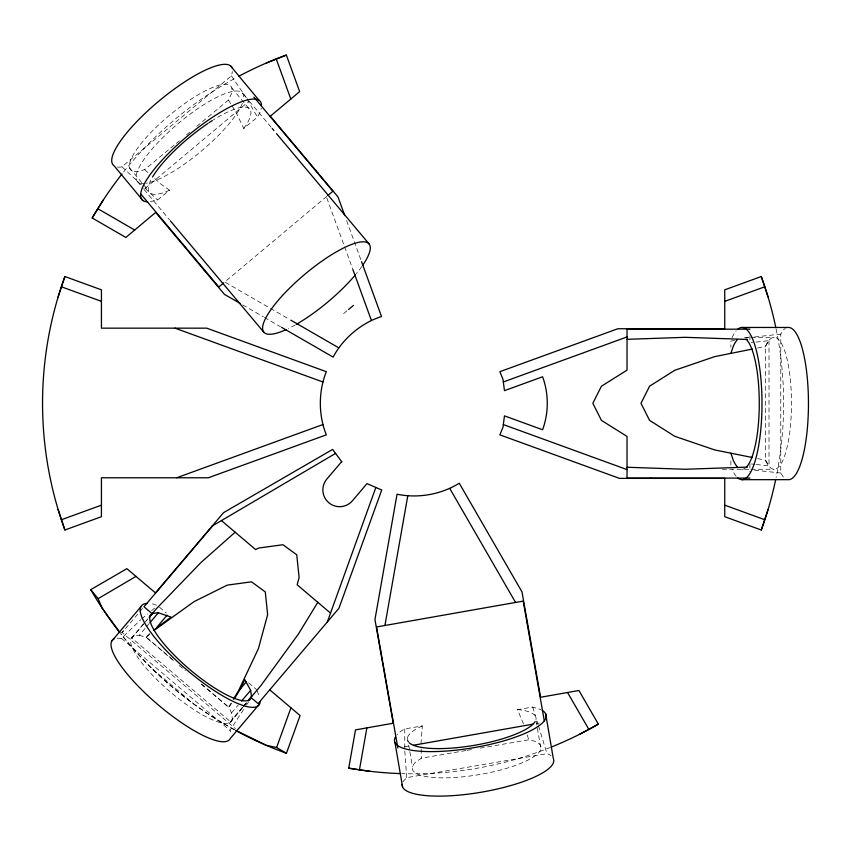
<?xml version="1.0" encoding="UTF-8"?>
<svg xmlns="http://www.w3.org/2000/svg" width="851" height="851" viewBox="0 0 851 851"><rect width="100%" height="100%" fill="white"/><g stroke="black" fill="none" stroke-linecap="round" stroke-linejoin="round"><path stroke-width="0.64" stroke-dasharray="4.25 3.19" d="M420.979 743.71L422.319 725.914L404.789 728.903L400.789 731.296A76.867 19.764 -9.7 0 0 397.045 734.721M117.395 166.987A76.867 19.764 -39.7 0 0 120.363 167.104L121.948 166.753L231.429 75.867L232.419 71.527M756.284 464.508L769.006 465.891L765.453 460.146L765.475 346.357L769.006 340.687L751.199 342.623M196.762 126.373L228.462 100.056L231.376 93.865A65.261 16.892 -39.7 0 0 168.966 115.715A65.261 16.892 -39.7 0 0 138.979 171.338L144.606 169.668L175.285 144.202M231.898 105.662L236.025 112.385L243.769 128.469L257.459 117.098L259.725 113.034A76.867 19.764 -39.7 0 0 261.246 108.194M143.298 624.166L131.788 638.016L230.504 721.733L232.397 719.148L231.546 712.872L228.653 707.053L231.387 702.575M231.632 703.181L228.93 707.606L199.528 682.683M783.335 477.071L780.771 473.018L780.771 334.113L783.335 330.06A76.101 19.956 -90 0 1 785.377 328.401M230.61 731.934L229.993 730.435L245.779 706.128M246.492 705.022L248.652 701.703M243.769 128.469L246.354 124.82A65.261 16.786 -39.7 0 0 213.42 119.895M131.788 638.016L145.383 621.836M146.234 620.826L147.936 618.794M230.504 721.733L242.397 707.575M243.248 706.564L246.652 702.511M142.596 608.401L122.108 632.559L235.408 728.647M144.127 623.187L147.457 619.262M242.375 707.383L232.397 719.148A65.261 16.892 40.3 0 1 171.562 693.001A65.261 16.892 40.3 0 1 133.309 635.942L139.213 635.325L149.18 623.57M231.546 712.872L238.184 705.032M243.205 706.404L246.535 702.479M229.791 722.722L243.109 707.011M243.939 706.032L247.269 702.107M402.927 781.707L406.704 777.633L546.97 753.656L548.512 754.146A76.867 19.764 -9.7 0 1 551.023 755.731M121.523 632.836L123.778 630.58M117.023 638.176L121.47 638.399L140.723 619.741M149.744 633.633L145.808 637.122L174.189 661.195M139.213 635.325L146.361 637.271L149.957 634.091M144.925 188.582L248.822 101.397M326.784 196.39L224.749 282.011L289.734 319.529M141.713 618.911L147.659 613.922M151.616 610.592L154.584 608.103M176.306 143.351L179.38 140.809M186.539 134.862L190.624 131.469M150.404 201.581L157.595 200.006L169.466 190.156L161.137 184.263L153.361 177.391M343.623 313.594L347.58 310.307M465.923 750.55L421.373 758.167L415.756 762.07A65.261 16.892 -9.7 0 0 480.73 774.357A65.261 16.892 -9.7 0 0 534.513 741.178L528.801 739.806L485.57 747.189M169.466 190.156L167.009 191.337A65.261 16.786 -39.7 0 1 152.818 176.572M422.319 725.914L418.256 727.775A65.261 16.786 -9.7 0 0 408.501 742.083M734.573 340.379L730.881 341.123L730.881 347.219M745.636 338.155L748.093 337.656M757.645 347.995L765.475 346.357M404.416 746.827L410.969 745.667M536.673 723.51L539.289 723.042M523.429 723.818L517.514 709.638L532.715 707.043L540.906 709.638M467.231 750.327L472.465 749.433M480.326 748.093L484.262 747.412M754.624 336.953L780.771 334.113M744.561 337.315L749.922 337.315M750.997 337.315L774.197 337.315M722.233 469.263L749.922 469.263M750.997 469.263L774.197 469.263M517.514 709.638L520.227 709.84A65.261 16.786 -9.7 0 1 535.939 719.68M751.199 463.955L755.007 464.369M754.624 470.178L780.771 473.018M757.645 458.583L765.475 460.221M156.456 605.221L153.159 604.082A76.867 19.764 40.3 0 0 149.287 603.476M234.578 729.732C190.645 705.883 151.606 672.928 120.768 633.58M242.726 304.913L263.321 316.795M264.47 317.466L280.49 326.71M159.499 607.252L166.285 613.007M248.705 682.896L256.545 689.555M146.361 637.271L174.466 661.099M201.559 684.076L228.653 707.053M179.263 665.493L185.337 670.641M121.47 638.399L229.993 730.435M152.637 669.067L193.762 703.937M144.606 169.668L148.499 173.104M121.948 166.753L141.223 184.731M145.074 188.326L157.595 200.006M242.482 93.089L248.428 100.173M249.279 101.184L271.363 127.501M137.256 181.38L143.202 188.465M144.053 189.475L169.54 219.845M231.791 87.961L250.683 110.715M129.586 167.902L148.489 190.677M231.429 75.867L246.46 98.067M228.462 100.056L231.217 104.535M247.109 99.195L257.459 117.098M257.013 690.682L259.81 697.49M346.591 220.569L361.101 260.438M326.827 197.964L352.942 269.724M527.152 734.881L528.801 739.806M532.715 707.043L538.109 724.68M538.492 725.935L546.97 753.656M536.151 720.946L540.928 748.848M407.459 737.828L409.618 750.497M409.842 751.763L412.437 766.974M406.704 777.633L404.799 750.89M421.128 748.965L421.373 758.167M404.789 728.903L404.799 749.593M769.006 340.687L769.006 465.891M749.922 335.666L749.922 342.762M749.922 463.816L749.922 471.614M730.881 460.902L730.881 466.008M765.549 346.155A65.974 17.297 -90 0 1 791.494 403.289A65.974 17.297 -90 0 1 765.549 460.423M736.168 476.283A76.101 19.956 90 0 1 732.062 469.465M732.062 337.656A76.101 19.956 90 0 1 736.168 330.837M745.359 467.986A65.974 17.297 -90 0 1 741.976 469.263M776.101 328.954A370.536 370.536 0 0 1 776.101 477.571M550.48 747.391A370.536 370.536 0 0 1 401.672 773.633M123.618 171.955A370.536 370.536 0 0 1 236.674 77.42M145.117 183.369A68.676 18.009 -40 0 1 175.37 125.937A68.676 18.009 -40 0 1 243.684 98.163M242.29 103.45A68.676 18.009 -40 0 1 200.453 151.85A68.676 18.009 -40 0 1 146.276 183.21M361.813 266.597A68.676 18.009 -40 0 1 356.367 273.692M295.35 324.891A68.676 18.009 -40 0 1 288.489 328.507M234.142 729.658A372.929 372.929 0 0 1 120.842 633.931"/><path stroke-width="1.28" d="M370.068 771.304L348.74 768.176L355.495 729.892L393.236 723.233L374.951 619.539L397.055 494.197C417.915 498.622 441.169 494.527 459.253 483.23L522.014 591.934L540.587 697.256L578.914 690.491L598.359 724.158L579.382 734.392M359.473 769.751L366.855 727.882M380.461 650.76L380.588 649.994M384.918 625.485L407.778 495.835M58.113 296.999L64.899 276.532L101.429 289.829L101.429 328.156L206.719 328.156L326.327 371.685C318.338 391.46 318.338 415.075 326.327 434.85L208.367 477.773L101.429 477.773L101.429 516.706L64.899 530.003L58.113 509.536M768.059 296.999L761.283 276.532L724.744 289.829L724.744 328.752L617.805 328.752L499.856 371.685L502.962 379.184L504.473 390.662L542.598 376.78A77.43 77.43 0 0 1 542.598 429.755L504.473 415.873L502.962 427.351L499.856 434.85L619.454 478.379L724.744 478.379L724.744 516.706L761.283 530.003L768.059 509.536M730.881 353.325L733.328 346.155A65.974 17.297 -90 0 1 737.509 339.56M269.746 689.831L300.084 715.563L286.425 753.284L276.607 747.518L290.936 707.809M327.348 621.911L375.855 487.463M234.333 698.756L240.429 688.799L244.78 679.577L250.651 690.331L251.524 696.597L248.194 700.522M233.44 699.224L238.227 691.384L258.406 648.622L267.639 614.688L265.278 591.902L251.492 581.829L227.217 585.137L194.113 601.604L154.435 630.112M317.817 602.317L298.499 633.91L261.183 685.204L248.343 700.49M240.439 303.584L224.419 294.34L155.68 212.42L125.863 237.44L92.195 217.994L103.503 199.655M149.638 616.773L156.467 608.635L200.921 562.564L235.153 532.215M111.641 641.25L140.851 606.806M212.707 525.727L143.968 606.774L152.18 613.741M149.116 617.305L152.446 613.38L158.318 612.794L171.125 617.113L153.68 630.144M150.01 622.592L158.318 612.794M156.627 627.527L167.083 615.199M341.666 461.667L326.827 479.049A16.797 16.797 0 0 0 328.773 502.707A16.797 16.797 0 0 0 352.442 500.76L366.994 483.602L381.727 490.016L338.932 608.263L258.098 703.564L250.896 697.458M240.429 688.799L246.375 681.789M241.514 701.107L250.651 690.331M259.587 703.926L230.376 738.37A76.867 19.764 40.3 0 1 156.52 703.426A76.867 19.764 40.3 0 1 114.491 638.58M223.76 282.84L218.813 286.989L140.681 193.868M327.805 195.528L332.901 191.262L253.906 97.131M348.57 309.487L353.527 305.381M212.229 526.003L335.56 453.413M341.9 461.987L332.613 449.424L223.558 512.642L155.478 592.924L126.895 568.681L90.727 589.647L98.131 598.668L135.979 576.393M266.32 63.027L286.361 55.07L299.658 91.61L270.299 116.236L337.975 196.9L344.783 215.59M61.485 519.706L101.429 505.164M176.678 477.773L322.848 424.575M503.324 381.961L627.038 336.932M648.313 329.188L649.504 328.752M724.744 301.371L764.687 286.83M752.444 349.048L714.691 356.633L674.705 370.302L649.568 386.216L640.994 403.289L649.568 420.362L674.705 436.276L714.691 449.934L752.444 457.53M413.586 745.21L532.747 724.201M627.038 339.326L685.3 337.315L747.284 339.453M747.284 467.125L685.3 469.263L627.038 467.252M742.04 327.465L788.494 327.465A76.101 19.956 -90 0 1 808.45 403.565A76.101 19.956 -90 0 1 788.494 479.666L742.04 479.666M749.922 329.188L627.038 329.188L627.038 370.132L601.423 386.216L592.849 403.289L601.423 420.362L627.038 436.435L627.038 478.113L749.922 478.113M276.607 747.518L266.257 745.306L235.674 730.318M503.324 424.575L627.038 469.603M650.419 478.113L651.153 478.379M724.744 505.164L764.687 519.706M61.485 286.83L101.429 301.371M175.019 328.156L322.848 381.961M97.886 208.761L134.703 230.015M204.049 270.054L205.144 270.692M290.872 320.189L338.762 347.836M281.628 327.369L333.124 357.101C343.144 338.272 361.228 323.093 381.503 316.498L361.558 261.683M221.441 520.589L255.608 549.565L258.683 548.033L282.957 544.725L296.744 554.809L299.105 577.584L297.148 584.786L330.528 613.103M272.214 128.512L273.905 130.543M276.458 133.575L369.036 243.907M170.381 220.856L263.81 332.198M230.334 65.697L259.172 100.439M142.915 200.506L114.066 165.764A76.867 19.764 -39.7 0 1 159.36 100.695A76.867 19.764 -39.7 0 1 232.004 67.654M119.991 632.612L102.141 608.093L98.131 598.668M449.743 488.431L515.568 602.455M526.886 622.049L527.524 623.145M567.553 692.501L588.807 729.307M276.277 59.081L290.819 99.024M317.604 172.615L317.87 173.349M352.942 269.724L371.408 320.444M730.881 453.253L733.328 460.423A65.974 17.297 -90 0 0 737.509 467.018M544.3 720.818L523.195 601.104L376.536 626.964L397.874 747.976M545.682 713.957L553.299 758.464A76.867 19.764 -9.7 0 1 481.538 792.164A76.867 19.764 -9.7 0 1 402.108 784.452M394.97 742.487L402.576 786.994M737.891 329.135A76.101 19.956 90 0 1 761.996 403.565A76.101 19.956 90 0 1 737.891 477.996M746.455 339.56A65.974 17.297 -90 0 1 759.273 403.289A65.974 17.297 -90 0 1 746.455 467.018M775.58 480.06A370.536 370.536 0 0 1 761.283 530.003M598.359 724.158A370.536 370.536 0 0 1 551.661 746.923M400.406 773.591A370.536 370.536 0 0 1 348.74 768.176M64.899 530.003A370.536 370.536 0 0 1 64.899 276.532M92.195 217.994A370.536 370.536 0 0 1 122.044 173.944M238.908 76.218A370.536 370.536 0 0 1 286.361 55.07M761.283 276.532A370.536 370.536 0 0 1 775.846 327.72M286.106 329.624A68.676 18.009 -40 0 1 271.32 309.126A68.676 18.009 -40 0 1 345.006 247.29A68.676 18.009 -40 0 1 362.632 265.416M355.495 274.745A68.676 18.009 -40 0 1 296.531 324.22M147.659 201.857A76.867 19.764 -39.7 0 1 185.88 137.383A76.867 19.764 -39.7 0 1 261.512 105.194M152.818 176.572A65.261 16.786 -39.7 0 1 207.963 123.438M209.048 122.714A65.261 16.786 -39.7 0 1 212.335 120.587M286.425 753.284A372.929 372.929 0 0 1 236.387 730.881M119.268 631.921A372.929 372.929 0 0 1 90.727 589.647M251.524 696.597A65.261 16.786 40.3 0 1 190.762 670.343A65.261 16.786 40.3 0 1 152.446 613.38M260.172 701.735A76.867 19.764 40.3 0 1 184.699 668.099A76.867 19.764 40.3 0 1 147.042 603.433M542.257 710.404A76.867 19.764 -9.7 0 1 476.911 747.125A76.867 19.764 -9.7 0 1 395.321 737.2M535.13 721.574A65.261 16.786 -9.7 0 1 474.039 745.37A65.261 16.786 -9.7 0 1 409.235 742.838"/></g></svg>
